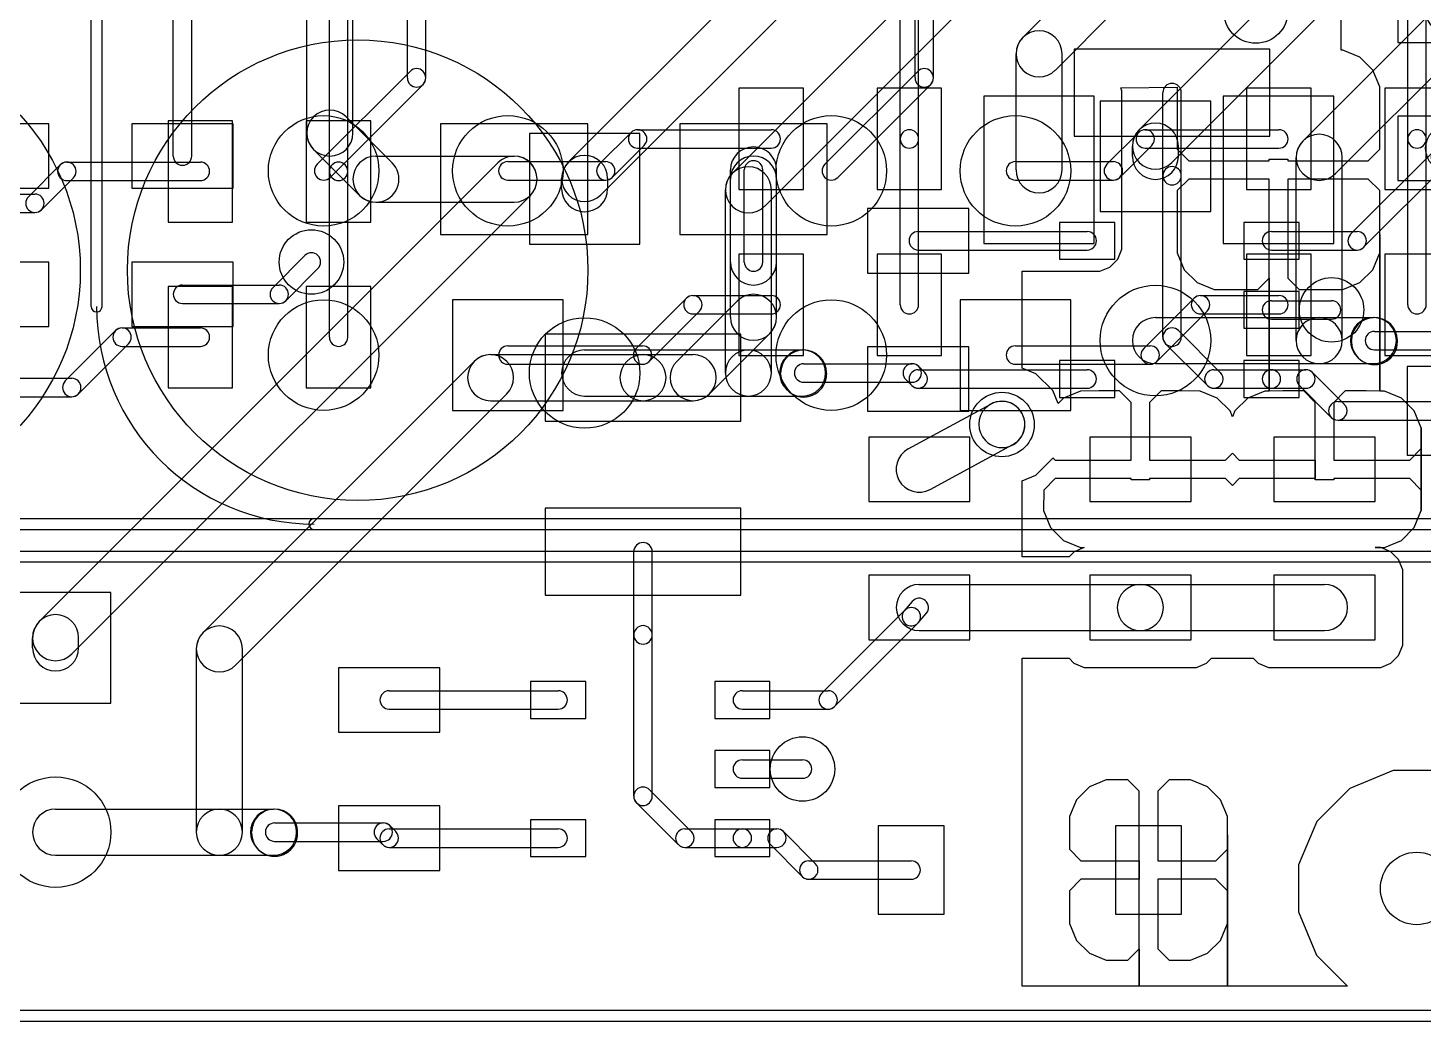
# Model space of a CAD drawing. Header units: millimetres. Extents: x 50 to 240, y -107 to -8.
# Drawn here: x 170.05 to 189.29, y -107.25 to -93.56 of the extents above; entities that cross this region are included whole.
import ezdxf

# ---------------------------------------------------------------- set-up
doc = ezdxf.new("R2010")
doc.units = ezdxf.units.MM
doc.layers.get('0').update_dxf_attribs({"lineweight": 25, "true_color": 0xffffff})
doc.layers.add('BLACK', color=27, linetype='Continuous', true_color=0x333333)

# ---------------------------------------------------------------- blocks, each defined once
blk = doc.blocks.new('PWR-BLK-02-F_Cu')
at = {"layer": 'BLACK'}
for p, q in [((94.925, -92.4), (94.925, -73)), ((95.075, -92.4), (95.075, -73)), ((134.327, -82.0889), (134.327, -76.2795)), ((134.327, -82.0889), (134.327, -76.2795)), ((120.065, -83.232), (120.065, -79.676)), ((120.7, -83.232), (120.7, -79.676)), ((118.223, -83.5495), (118.223, -81.1365)), ((118.477, -83.5495), (118.477, -81.1365)), ((129.936, -81.9145), (130.775, -81.0755)), ((113.08, -90.09), (113.08, -81.5175)), ((113.334, -90.09), (113.334, -81.5175)), ((130.386, -82.3635), (131.225, -81.5245)), ((129.844, -83.74), (129.844, -82.139)), ((130.479, -83.74), (130.479, -82.139)), ((134.351, -82.0889), (134.327, -82.0889)), ((134.351, -82.0889), (134.327, -82.0889)), ((134.584, -82.1854), (134.351, -82.0889)), ((134.584, -82.1854), (134.351, -82.0889)), ((134.763, -82.3638), (134.584, -82.1854)), ((134.763, -82.3638), (134.584, -82.1854)), ((134.86, -82.5971), (134.763, -82.3638)), ((134.86, -82.5971), (134.763, -82.3638)), ((130.923, -82.724), (129.399, -82.724)), ((129.399, -82.724), (129.399, -84.756)), ((130.923, -84.756), (130.923, -82.724)), ((131.288, -82.6101), (132.066, -82.6013)), ((131.288, -82.6101), (132.066, -82.6013)), ((131.304, -82.6485), (131.288, -82.6101)), ((131.304, -82.6485), (131.288, -82.6101)), ((131.304, -84.6805), (131.304, -82.6485)), ((131.304, -84.6805), (131.304, -82.6485)), ((132.066, -82.6013), (132.066, -82.8498)), ((132.066, -82.6013), (132.066, -82.8498)), ((134.225, -82.724), (132.701, -82.724)), ((132.701, -82.724), (132.701, -84.756)), ((134.225, -84.756), (134.225, -82.724)), ((134.86, -82.8498), (134.86, -82.5971)), ((134.86, -82.8498), (134.86, -82.5971)), ((132.066, -82.8498), (132.066, -83.4543)), ((132.066, -82.8498), (132.066, -83.4543)), ((134.86, -83.4543), (134.86, -82.8498)), ((134.86, -83.4543), (134.86, -82.8498)), ((116.509, -83.105), (115.112, -83.105)), ((116.509, -83.994), (116.509, -83.105)), ((119.049, -83.105), (117.652, -83.105)), ((117.652, -83.105), (117.652, -83.994)), ((119.049, -83.994), (119.049, -83.105)), ((121.242, -83.6425), (120.607, -83.0075)), ((123.938, -83.105), (121.906, -83.105)), ((121.906, -83.105), (121.906, -84.629)), ((123.938, -84.629), (123.938, -83.105)), ((127.24, -83.105), (125.208, -83.105)), ((125.208, -83.105), (125.208, -84.629)), ((127.24, -84.629), (127.24, -83.105)), ((120.792, -84.0915), (120.157, -83.4565)), ((132.066, -83.4543), (132.225, -83.613)), ((132.066, -83.4543), (132.225, -83.613)), ((134.701, -83.613), (134.86, -83.4543)), ((134.701, -83.613), (134.86, -83.4543)), ((116.375, -89.9645), (122.697, -83.6425)), ((121.017, -83.5495), (122.922, -83.5495)), ((132.225, -83.613), (133.336, -83.613)), ((132.225, -83.613), (133.336, -83.613)), ((133.336, -83.613), (133.336, -83.593)), ((133.336, -83.593), (133.59, -83.593)), ((133.336, -83.613), (133.336, -83.593)), ((133.336, -83.593), (133.59, -83.593)), ((133.59, -83.593), (133.59, -83.613)), ((133.59, -83.593), (133.59, -83.613)), ((133.59, -83.613), (134.701, -83.613)), ((133.59, -83.613), (134.701, -83.613)), ((125.907, -85.01), (125.907, -83.74)), ((125.907, -85.772), (125.907, -83.867)), ((126.097, -85.01), (126.097, -83.74)), ((126.351, -85.01), (126.351, -83.74)), ((126.542, -85.01), (126.542, -83.74)), ((126.542, -85.772), (126.542, -83.867)), ((132.225, -83.867), (132.066, -84.0258)), ((132.225, -83.867), (132.066, -84.0258)), ((133.336, -83.867), (132.225, -83.867)), ((133.336, -83.867), (132.225, -83.867)), ((133.336, -85.2323), (133.336, -83.867)), ((133.336, -85.2323), (133.336, -83.867)), ((134.701, -83.867), (133.59, -83.867)), ((133.59, -83.867), (133.59, -85.2323)), ((134.701, -83.867), (133.59, -83.867)), ((133.59, -83.867), (133.59, -85.2323)), ((134.86, -84.0258), (134.701, -83.867)), ((134.86, -84.0258), (134.701, -83.867)), ((115.112, -83.994), (116.509, -83.994)), ((117.652, -83.994), (119.049, -83.994)), ((132.066, -84.0258), (132.066, -84.6302)), ((132.066, -84.0258), (132.066, -84.6302)), ((134.86, -84.6302), (134.86, -84.0258)), ((134.86, -84.6302), (134.86, -84.0258)), ((116.825, -90.4135), (123.147, -84.0915)), ((121.017, -84.1845), (122.922, -84.1845)), ((121.906, -84.629), (123.938, -84.629)), ((125.208, -84.629), (127.24, -84.629)), ((132.066, -84.6302), (132.066, -84.8829)), ((132.066, -84.6302), (132.066, -84.8829)), ((134.86, -86.7881), (134.86, -84.6302)), ((134.86, -84.8829), (134.86, -84.6302)), ((134.86, -84.6302), (134.86, -86.7881)), ((134.86, -86.7881), (134.86, -84.6302)), ((134.86, -84.8829), (134.86, -84.6302)), ((134.86, -84.6302), (134.86, -86.7881)), ((129.399, -84.756), (130.923, -84.756)), ((131.246, -84.9721), (131.304, -84.8321)), ((131.246, -84.9721), (131.304, -84.8321)), ((131.304, -84.8321), (131.304, -84.6805)), ((131.304, -84.8321), (131.304, -84.6805)), ((132.701, -84.756), (134.225, -84.756)), ((116.509, -85.01), (115.112, -85.01)), ((116.509, -85.899), (116.509, -85.01)), ((119.049, -85.01), (117.652, -85.01)), ((117.652, -85.01), (117.652, -85.899)), ((119.049, -85.899), (119.049, -85.01)), ((119.594, -85.3647), (120.038, -84.9202)), ((131.139, -85.0792), (131.246, -84.9721)), ((131.139, -85.0792), (131.246, -84.9721)), ((132.066, -84.8829), (132.163, -85.1162)), ((132.066, -84.8829), (132.163, -85.1162)), ((134.763, -85.1162), (134.86, -84.8829)), ((134.763, -85.1162), (134.86, -84.8829)), ((119.773, -85.5443), (120.218, -85.0998)), ((129.927, -86.4712), (129.927, -85.1371)), ((129.927, -85.1371), (130.998, -85.1371)), ((129.927, -86.4712), (129.927, -85.1371)), ((129.927, -85.1371), (130.998, -85.1371)), ((130.998, -85.1371), (131.139, -85.0792)), ((130.998, -85.1371), (131.139, -85.0792)), ((132.163, -85.1162), (132.342, -85.2946)), ((132.163, -85.1162), (132.342, -85.2946)), ((134.584, -85.2946), (134.763, -85.1162)), ((134.584, -85.2946), (134.763, -85.1162)), ((118.35, -85.3275), (119.684, -85.3275)), ((132.342, -85.2946), (132.575, -85.3911)), ((132.342, -85.2946), (132.575, -85.3911)), ((132.575, -85.3911), (133.177, -85.391)), ((132.575, -85.3911), (133.177, -85.391)), ((133.177, -85.391), (133.336, -85.2323)), ((133.177, -85.391), (133.336, -85.2323)), ((133.336, -86.7881), (133.336, -85.2323)), ((133.336, -85.2323), (133.336, -86.7881)), ((133.336, -86.7881), (133.336, -85.2323)), ((133.336, -85.2323), (133.336, -86.7881)), ((133.59, -85.2323), (133.749, -85.391)), ((133.59, -85.2323), (133.749, -85.391)), ((133.749, -85.391), (134.351, -85.3911)), ((133.749, -85.391), (134.351, -85.3911)), ((134.351, -85.3911), (134.584, -85.2946)), ((134.351, -85.3911), (134.584, -85.2946)), ((118.35, -85.5815), (119.684, -85.5815)), ((125.167, -86.3795), (125.999, -85.5475)), ((115.112, -85.899), (116.509, -85.899)), ((117.652, -85.899), (119.049, -85.899)), ((125.617, -86.8285), (126.449, -85.9965)), ((126.05, -86.004), (123.35, -86.004)), ((123.35, -86.004), (123.35, -87.204)), ((126.05, -87.204), (126.05, -86.004)), ((122.373, -86.3795), (118.633, -90.1195)), ((122.598, -86.2865), (124.7, -86.2865)), ((124.7, -86.2865), (125.392, -86.2865)), ((130.118, -86.5506), (129.927, -86.4712)), ((130.118, -86.5506), (129.927, -86.4712)), ((130.35, -86.783), (130.118, -86.5506)), ((130.35, -86.783), (130.118, -86.5506)), ((122.823, -86.8285), (119.083, -90.5685)), ((122.598, -86.9215), (124.7, -86.9215)), ((124.7, -86.9215), (125.392, -86.9215)), ((130.424, -86.9608), (130.35, -86.783)), ((130.424, -86.9608), (130.35, -86.783)), ((130.499, -86.885), (130.424, -86.9608)), ((130.499, -86.885), (130.424, -86.9608)), ((130.733, -86.7881), (130.499, -86.885)), ((130.733, -86.7881), (130.499, -86.885)), ((130.985, -86.7879), (130.733, -86.7881)), ((130.985, -86.7879), (130.733, -86.7881)), ((131.272, -86.788), (130.985, -86.7879)), ((131.272, -86.788), (130.985, -86.7879)), ((131.431, -86.9468), (131.272, -86.788)), ((131.431, -86.9468), (131.272, -86.788)), ((131.431, -87.7405), (131.431, -86.9468)), ((131.431, -87.7405), (131.431, -86.9468)), ((131.844, -86.788), (131.685, -86.9468)), ((131.844, -86.788), (131.685, -86.9468)), ((131.685, -86.9468), (131.685, -87.7405)), ((131.685, -86.9468), (131.685, -87.7405)), ((132.131, -86.7879), (131.844, -86.788)), ((132.131, -86.7879), (131.844, -86.788)), ((132.383, -86.7881), (132.131, -86.7879)), ((132.383, -86.7881), (132.131, -86.7879)), ((132.617, -86.885), (132.383, -86.7881)), ((132.617, -86.885), (132.383, -86.7881)), ((132.795, -87.0638), (132.617, -86.885)), ((132.795, -87.0638), (132.617, -86.885)), ((133.039, -86.885), (132.861, -87.0638)), ((133.039, -86.885), (132.861, -87.0638)), ((133.273, -86.7881), (133.039, -86.885)), ((133.273, -86.7881), (133.039, -86.885)), ((133.336, -86.7881), (133.273, -86.7881)), ((133.336, -86.7881), (133.273, -86.7881)), ((133.525, -86.7879), (133.336, -86.7881)), ((133.525, -86.7879), (133.336, -86.7881)), ((133.812, -86.788), (133.525, -86.7879)), ((133.812, -86.788), (133.525, -86.7879)), ((133.971, -86.9468), (133.812, -86.788)), ((133.971, -86.9468), (133.812, -86.788)), ((133.971, -87.7405), (133.971, -86.9468)), ((133.971, -87.7405), (133.971, -86.9468)), ((134.384, -86.788), (134.225, -86.9468)), ((134.384, -86.788), (134.225, -86.9468)), ((134.225, -86.9468), (134.225, -87.7405)), ((134.225, -86.9468), (134.225, -87.7405)), ((134.671, -86.7879), (134.384, -86.788)), ((134.671, -86.7879), (134.384, -86.788)), ((134.86, -86.7881), (134.671, -86.7879)), ((134.86, -86.7881), (134.671, -86.7879)), ((134.923, -86.7881), (134.86, -86.7881)), ((134.923, -86.7881), (134.86, -86.7881)), ((135.157, -86.885), (134.923, -86.7881)), ((135.157, -86.885), (134.923, -86.7881)), ((135.335, -87.0638), (135.157, -86.885)), ((135.335, -87.0638), (135.157, -86.885)), ((128.358, -87.5876), (129.497, -86.9694)), ((129.872, -87.023), (129.875, -87.0255)), ((132.828, -87.1433), (132.795, -87.0638)), ((132.828, -87.1433), (132.795, -87.0638)), ((132.861, -87.0638), (132.828, -87.1433)), ((132.861, -87.0638), (132.828, -87.1433)), ((135.432, -87.2972), (135.335, -87.0638)), ((135.432, -87.2972), (135.335, -87.0638)), ((123.35, -87.204), (126.05, -87.204)), ((135.432, -88.4378), (135.432, -87.2972)), ((135.432, -87.5818), (135.432, -87.2972)), ((135.432, -87.2972), (135.432, -88.4378)), ((135.432, -88.4378), (135.432, -87.2972)), ((135.432, -87.5818), (135.432, -87.2972)), ((135.432, -87.2972), (135.432, -88.4378)), ((129.209, -87.423), (127.812, -87.423)), ((127.812, -87.423), (127.812, -88.312)), ((128.661, -88.1456), (129.799, -87.5274)), ((129.209, -88.312), (129.209, -87.423)), ((129.423, -87.472), (129.425, -87.4745)), ((132.257, -87.423), (130.86, -87.423)), ((130.86, -87.423), (130.86, -88.312)), ((132.257, -88.312), (132.257, -87.423)), ((134.797, -87.423), (133.4, -87.423)), ((133.4, -87.423), (133.4, -88.312)), ((134.797, -88.312), (134.797, -87.423)), ((106.285, -89.248), (106.285, -87.55)), ((106.539, -89.248), (106.539, -87.55)), ((130.117, -87.9502), (130.349, -87.7182)), ((130.117, -87.9502), (130.349, -87.7182)), ((130.349, -87.7182), (130.353, -87.7101)), ((130.349, -87.7182), (130.353, -87.7101)), ((130.353, -87.7101), (130.383, -87.7405)), ((130.353, -87.7101), (130.383, -87.7405)), ((132.733, -87.7405), (132.828, -87.6453)), ((132.733, -87.7405), (132.828, -87.6453)), ((132.828, -87.6453), (132.923, -87.7405)), ((132.828, -87.6453), (132.923, -87.7405)), ((135.273, -87.7405), (135.432, -87.5818)), ((135.273, -87.7405), (135.432, -87.5818)), ((130.383, -87.7405), (131.431, -87.7405)), ((130.383, -87.7405), (131.431, -87.7405)), ((131.685, -87.7405), (132.733, -87.7405)), ((131.685, -87.7405), (132.733, -87.7405)), ((132.923, -87.7405), (133.971, -87.7405)), ((132.923, -87.7405), (133.971, -87.7405)), ((133.971, -87.9945), (133.971, -87.7405)), ((133.971, -87.7405), (133.971, -87.9945)), ((133.971, -87.9945), (133.971, -87.7405)), ((133.971, -87.7405), (133.971, -87.9945)), ((134.225, -87.7405), (135.273, -87.7405)), ((134.225, -87.7405), (135.273, -87.7405)), ((129.927, -88.0287), (130.117, -87.9502)), ((129.927, -88.0287), (130.117, -87.9502)), ((129.927, -89.074), (129.927, -88.0287)), ((129.927, -89.074), (129.927, -88.0287)), ((130.383, -87.9945), (130.225, -88.1533)), ((130.383, -87.9945), (130.225, -88.1533)), ((131.431, -87.9945), (130.383, -87.9945)), ((131.431, -87.9945), (130.383, -87.9945)), ((131.431, -88.0145), (131.431, -87.9945)), ((131.431, -88.0145), (131.431, -87.9945)), ((131.685, -88.0145), (131.431, -88.0145)), ((131.685, -88.0145), (131.431, -88.0145)), ((132.733, -87.9945), (131.685, -87.9945)), ((131.685, -87.9945), (131.685, -88.0145)), ((132.733, -87.9945), (131.685, -87.9945)), ((131.685, -87.9945), (131.685, -88.0145)), ((132.828, -88.0898), (132.733, -87.9945)), ((132.828, -88.0898), (132.733, -87.9945)), ((132.923, -87.9945), (132.828, -88.0898)), ((132.923, -87.9945), (132.828, -88.0898)), ((133.971, -87.9945), (132.923, -87.9945)), ((133.971, -87.9945), (132.923, -87.9945)), ((133.971, -88.0145), (133.971, -87.9945)), ((133.971, -88.0145), (133.971, -87.9945)), ((134.225, -88.0145), (133.971, -88.0145)), ((134.225, -88.0145), (133.971, -88.0145)), ((135.273, -87.9945), (134.225, -87.9945)), ((134.225, -87.9945), (134.225, -88.0145)), ((135.273, -87.9945), (134.225, -87.9945)), ((134.225, -87.9945), (134.225, -88.0145)), ((135.432, -88.1533), (135.273, -87.9945)), ((135.432, -88.1533), (135.273, -87.9945)), ((130.225, -88.1533), (130.224, -88.4378)), ((130.225, -88.1533), (130.224, -88.4378)), ((135.432, -88.4378), (135.432, -88.1533)), ((135.432, -88.4378), (135.432, -88.1533)), ((126.05, -88.404), (123.35, -88.404)), ((123.35, -88.404), (123.35, -89.604)), ((126.05, -89.604), (126.05, -88.404)), ((127.812, -88.312), (129.209, -88.312)), ((130.224, -88.4378), (130.321, -88.6712)), ((130.224, -88.4378), (130.321, -88.6712)), ((130.86, -88.312), (132.257, -88.312)), ((133.4, -88.312), (134.797, -88.312)), ((135.335, -88.6712), (135.432, -88.4378)), ((135.335, -88.6712), (135.432, -88.4378)), ((130.321, -88.6712), (130.499, -88.85)), ((130.321, -88.6712), (130.499, -88.85)), ((135.157, -88.85), (135.335, -88.6712)), ((135.157, -88.85), (135.335, -88.6712)), ((130.499, -88.85), (130.733, -88.9469)), ((130.499, -88.85), (130.733, -88.9469)), ((134.923, -88.9469), (135.157, -88.85)), ((134.923, -88.9469), (135.157, -88.85)), ((124.573, -90.15), (124.573, -89.004)), ((124.827, -90.15), (124.827, -89.004)), ((130.575, -89.074), (129.927, -89.074)), ((130.575, -89.074), (129.927, -89.074)), ((130.644, -89.0048), (130.575, -89.074)), ((130.644, -89.0048), (130.575, -89.074)), ((130.784, -88.9469), (130.644, -89.0048)), ((130.784, -88.9469), (130.644, -89.0048)), ((130.733, -88.9469), (130.784, -88.9469)), ((130.733, -88.9469), (130.784, -88.9469)), ((130.784, -88.9469), (130.784, -88.9469)), ((130.784, -88.9469), (130.784, -88.9469)), ((134.797, -88.947), (134.923, -88.9469)), ((134.797, -88.947), (134.923, -88.9469)), ((134.873, -88.9471), (134.797, -88.947)), ((134.873, -88.9471), (134.797, -88.947)), ((135.013, -89.0052), (134.873, -88.9471)), ((135.013, -89.0052), (134.873, -88.9471)), ((135.12, -89.1125), (135.013, -89.0052)), ((135.12, -89.1125), (135.013, -89.0052)), ((106.322, -89.1582), (105.04, -90.4402)), ((135.178, -89.2525), (135.12, -89.1125)), ((135.178, -89.2525), (135.12, -89.1125)), ((135.178, -90.1415), (135.178, -89.2525)), ((135.178, -90.1415), (135.178, -89.2525)), ((106.502, -89.3378), (105.22, -90.6198)), ((111.746, -89.3915), (110.857, -89.3915)), ((110.857, -89.3915), (110.857, -90.7885)), ((111.746, -90.7885), (111.746, -89.3915)), ((113.651, -89.3915), (112.762, -89.3915)), ((112.762, -89.3915), (112.762, -90.7885)), ((113.651, -90.7885), (113.651, -89.3915)), ((129.209, -89.328), (127.812, -89.328)), ((127.812, -89.328), (127.812, -90.217)), ((128.51, -89.455), (131.558, -89.455)), ((129.209, -90.217), (129.209, -89.328)), ((132.257, -89.328), (130.86, -89.328)), ((130.86, -89.328), (130.86, -90.217)), ((131.558, -89.455), (134.098, -89.455)), ((132.257, -90.217), (132.257, -89.328)), ((134.797, -89.328), (133.4, -89.328)), ((133.4, -89.328), (133.4, -90.217)), ((134.797, -90.217), (134.797, -89.328)), ((117.362, -89.568), (115.838, -89.568)), ((115.838, -89.568), (115.838, -91.092)), ((117.362, -91.092), (117.362, -89.568)), ((123.35, -89.604), (126.05, -89.604)), ((127.163, -90.9577), (128.31, -89.8102)), ((128.304, -89.817), (128.414, -89.6895)), ((109.37, -90.0002), (108.93, -90.4402)), ((109.46, -89.963), (111.302, -89.963)), ((127.342, -91.1373), (128.49, -89.9898)), ((128.496, -89.983), (128.606, -89.8555)), ((109.55, -90.1798), (109.11, -90.6198)), ((109.46, -90.217), (111.302, -90.217)), ((113.08, -92.376), (113.08, -90.09)), ((113.334, -92.376), (113.334, -90.09)), ((116.283, -90.33), (116.283, -90.189)), ((116.918, -90.33), (116.918, -90.189)), ((124.573, -92.376), (124.573, -90.15)), ((124.827, -92.376), (124.827, -90.15)), ((127.812, -90.217), (129.209, -90.217)), ((128.51, -90.09), (131.558, -90.09)), ((130.86, -90.217), (132.257, -90.217)), ((131.558, -90.09), (134.098, -90.09)), ((133.4, -90.217), (134.797, -90.217)), ((135.177, -90.2931), (135.178, -90.1415)), ((135.177, -90.2931), (135.178, -90.1415)), ((107.67, -90.403), (109.02, -90.403)), ((118.541, -92.87), (118.541, -90.344)), ((119.176, -92.87), (119.176, -90.344)), ((135.119, -90.4331), (135.177, -90.2931)), ((135.119, -90.4331), (135.177, -90.2931)), ((121.899, -90.603), (120.502, -90.603)), ((120.502, -90.603), (120.502, -91.492)), ((121.899, -91.492), (121.899, -90.603)), ((129.927, -94.9948), (129.927, -90.471)), ((129.927, -90.471), (130.575, -90.471)), ((129.927, -94.9948), (129.927, -90.471)), ((129.927, -90.471), (130.575, -90.471)), ((130.575, -90.471), (130.643, -90.5398)), ((130.575, -90.471), (130.643, -90.5398)), ((130.643, -90.5398), (130.783, -90.5979)), ((130.643, -90.5398), (130.783, -90.5979)), ((130.783, -90.5979), (130.935, -90.5981)), ((130.783, -90.5979), (130.935, -90.5981)), ((130.935, -90.5981), (132.332, -90.5981)), ((130.935, -90.5981), (132.332, -90.5981)), ((132.332, -90.5981), (132.472, -90.5402)), ((132.332, -90.5981), (132.472, -90.5402)), ((132.472, -90.5402), (132.541, -90.471)), ((132.472, -90.5402), (132.541, -90.471)), ((132.541, -90.471), (133.115, -90.471)), ((132.541, -90.471), (133.115, -90.471)), ((133.115, -90.471), (133.183, -90.5398)), ((133.115, -90.471), (133.183, -90.5398)), ((133.183, -90.5398), (133.323, -90.5979)), ((133.183, -90.5398), (133.323, -90.5979)), ((133.323, -90.5979), (133.475, -90.5981)), ((133.323, -90.5979), (133.475, -90.5981)), ((133.475, -90.5981), (134.872, -90.5981)), ((133.475, -90.5981), (134.872, -90.5981)), ((134.872, -90.5981), (135.012, -90.5402)), ((134.872, -90.5981), (135.012, -90.5402)), ((135.012, -90.5402), (135.119, -90.4331)), ((135.012, -90.5402), (135.119, -90.4331)), ((107.67, -90.657), (109.02, -90.657)), ((110.857, -90.7885), (111.746, -90.7885)), ((112.762, -90.7885), (113.651, -90.7885)), ((123.911, -90.7935), (123.149, -90.7935)), ((123.149, -90.7935), (123.149, -91.3015)), ((123.911, -91.3015), (123.911, -90.7935)), ((126.451, -90.7935), (125.689, -90.7935)), ((125.689, -90.7935), (125.689, -91.3015)), ((126.451, -91.3015), (126.451, -90.7935)), ((121.2, -90.9205), (123.53, -90.9205)), ((126.07, -90.9205), (127.253, -90.9205)), ((115.838, -91.092), (117.362, -91.092)), ((121.2, -91.1745), (123.53, -91.1745)), ((126.07, -91.1745), (127.253, -91.1745)), ((123.149, -91.3015), (123.911, -91.3015)), ((125.689, -91.3015), (126.451, -91.3015)), ((120.502, -91.492), (121.899, -91.492)), ((111.746, -91.6775), (110.857, -91.6775)), ((110.857, -91.6775), (110.857, -93.0745)), ((111.746, -93.0745), (111.746, -91.6775)), ((113.651, -91.6775), (112.762, -91.6775)), ((112.762, -91.6775), (112.762, -93.0745)), ((113.651, -93.0745), (113.651, -91.6775)), ((126.451, -91.746), (125.689, -91.746)), ((125.689, -91.746), (125.689, -92.254)), ((126.451, -92.254), (126.451, -91.746)), ((126.07, -91.873), (126.9, -91.873)), ((126.07, -92.127), (126.9, -92.127)), ((131.089, -92.1473), (130.856, -92.2438)), ((131.089, -92.1473), (130.856, -92.2438)), ((131.384, -92.1474), (131.089, -92.1473)), ((131.384, -92.1474), (131.089, -92.1473)), ((131.543, -92.3062), (131.384, -92.1474)), ((131.543, -92.3062), (131.384, -92.1474)), ((131.956, -92.1474), (131.797, -92.3062)), ((131.956, -92.1474), (131.797, -92.3062)), ((132.25, -92.1473), (131.956, -92.1474)), ((132.25, -92.1473), (131.956, -92.1474)), ((132.484, -92.2438), (132.25, -92.1473)), ((132.484, -92.2438), (132.25, -92.1473)), ((135.046, -92.0187), (134.448, -92.2659)), ((135.046, -92.0187), (134.448, -92.2659)), ((135.693, -92.0193), (135.046, -92.0187)), ((135.693, -92.0193), (135.046, -92.0187)), ((108.432, -92.308), (106.908, -92.308)), ((106.908, -92.308), (106.908, -93.832)), ((108.432, -93.832), (108.432, -92.308)), ((110.132, -92.2862), (109.438, -92.9802)), ((110.222, -92.249), (111.302, -92.249)), ((125.366, -92.8627), (124.79, -92.2862)), ((125.689, -92.254), (126.451, -92.254)), ((130.856, -92.2438), (130.677, -92.4222)), ((130.856, -92.2438), (130.677, -92.4222)), ((131.543, -93.265), (131.543, -92.3062)), ((131.543, -93.265), (131.543, -92.3062)), ((131.797, -92.3062), (131.797, -93.265)), ((131.797, -92.3062), (131.797, -93.265)), ((132.662, -92.4222), (132.484, -92.2438)), ((132.662, -92.4222), (132.484, -92.2438)), ((134.448, -92.2659), (133.99, -92.7232)), ((134.448, -92.2659), (133.99, -92.7232)), ((110.312, -92.4658), (109.618, -93.1598)), ((110.222, -92.503), (111.302, -92.503)), ((121.899, -92.508), (120.502, -92.508)), ((120.502, -92.508), (120.502, -93.397)), ((121.899, -93.397), (121.899, -92.508)), ((125.187, -93.0423), (124.61, -92.4658)), ((130.677, -92.4222), (130.58, -92.6555)), ((130.677, -92.4222), (130.58, -92.6555)), ((132.759, -92.6555), (132.662, -92.4222)), ((132.759, -92.6555), (132.662, -92.4222)), ((116.6, -92.5525), (118.858, -92.5525)), ((118.858, -92.5525), (119.606, -92.5525)), ((119.831, -92.6455), (119.845, -92.6595)), ((123.911, -92.6985), (123.149, -92.6985)), ((123.149, -92.6985), (123.149, -93.2065)), ((123.911, -93.2065), (123.911, -92.6985)), ((126.451, -92.6985), (125.689, -92.6985)), ((125.689, -92.6985), (125.689, -93.2065)), ((126.451, -93.2065), (126.451, -92.6985)), ((130.58, -92.6555), (130.58, -92.9082)), ((130.58, -92.6555), (130.58, -92.9082)), ((132.76, -92.9082), (132.759, -92.6555)), ((132.76, -92.9082), (132.759, -92.6555)), ((133.99, -92.7232), (133.741, -93.321)), ((133.99, -92.7232), (133.741, -93.321)), ((119.303, -92.884), (119.303, -92.87)), ((119.62, -92.743), (121.118, -92.743)), ((119.938, -92.884), (119.938, -92.87)), ((121.2, -92.8255), (123.53, -92.8255)), ((121.29, -92.8627), (121.207, -92.7802)), ((125.277, -92.8255), (126.07, -92.8255)), ((126.07, -92.8255), (126.547, -92.8255)), ((126.636, -92.8627), (127.076, -93.3022)), ((127.944, -92.7824), (127.944, -94.0016)), ((128.853, -92.7824), (127.944, -92.7824)), ((128.853, -94.0016), (128.853, -92.7824)), ((130.58, -92.9082), (130.58, -93.1063)), ((130.58, -92.9082), (130.58, -93.1063)), ((131.215, -92.7824), (131.215, -94.0016)), ((132.124, -92.7824), (131.215, -92.7824)), ((132.124, -94.0016), (132.124, -92.7824)), ((132.759, -93.1063), (132.76, -92.9082)), ((132.759, -93.1063), (132.76, -92.9082)), ((132.76, -93.8758), (132.76, -92.9082)), ((132.76, -92.9082), (132.76, -93.8758)), ((132.76, -93.8758), (132.76, -92.9082)), ((132.76, -92.9082), (132.76, -93.8758)), ((107.67, -92.943), (109.528, -92.943)), ((110.857, -93.0745), (111.746, -93.0745)), ((112.762, -93.0745), (113.651, -93.0745)), ((119.381, -93.0945), (119.395, -93.1085)), ((119.62, -92.997), (121.118, -92.997)), ((121.11, -93.0423), (121.028, -92.9598)), ((121.2, -93.0795), (123.53, -93.0795)), ((125.277, -93.0795), (126.07, -93.0795)), ((126.07, -93.0795), (126.547, -93.0795)), ((126.457, -93.0423), (126.896, -93.4818)), ((130.58, -93.1063), (130.739, -93.265)), ((130.58, -93.1063), (130.739, -93.265)), ((132.601, -93.265), (132.759, -93.1063)), ((132.601, -93.265), (132.759, -93.1063)), ((107.67, -93.197), (109.528, -93.197)), ((116.6, -93.1875), (118.858, -93.1875)), ((118.858, -93.1875), (119.606, -93.1875)), ((123.149, -93.2065), (123.911, -93.2065)), ((125.689, -93.2065), (126.451, -93.2065)), ((126.986, -93.265), (128.398, -93.265)), ((130.739, -93.265), (131.543, -93.265)), ((130.739, -93.265), (131.543, -93.265)), ((131.543, -93.519), (131.543, -93.265)), ((131.543, -93.265), (131.543, -93.519)), ((131.543, -93.519), (131.543, -93.265)), ((131.543, -93.265), (131.543, -93.519)), ((131.797, -93.265), (132.601, -93.265)), ((131.797, -93.265), (132.601, -93.265)), ((120.502, -93.397), (121.899, -93.397)), ((133.741, -93.321), (133.741, -93.9682)), ((133.741, -93.321), (133.741, -93.9682)), ((126.986, -93.519), (128.398, -93.519)), ((130.739, -93.519), (130.58, -93.6778)), ((130.739, -93.519), (130.58, -93.6778)), ((130.58, -93.6778), (130.58, -93.8758)), ((130.58, -93.6778), (130.58, -93.8758)), ((131.543, -93.519), (130.739, -93.519)), ((131.543, -93.519), (130.739, -93.519)), ((131.543, -94.4779), (131.543, -93.519)), ((131.543, -94.4779), (131.543, -93.519)), ((132.601, -93.519), (131.797, -93.519)), ((131.797, -93.519), (131.797, -94.4779)), ((132.601, -93.519), (131.797, -93.519)), ((131.797, -93.519), (131.797, -94.4779)), ((132.759, -93.6778), (132.601, -93.519)), ((132.759, -93.6778), (132.601, -93.519)), ((132.76, -93.8758), (132.759, -93.6778)), ((132.76, -93.8758), (132.759, -93.6778)), ((106.908, -93.832), (108.432, -93.832)), ((130.58, -93.8758), (130.58, -94.1285)), ((130.58, -93.8758), (130.58, -94.1285)), ((132.759, -94.1285), (132.76, -93.8758)), ((132.759, -94.1285), (132.76, -93.8758)), ((132.76, -94.9948), (132.76, -93.8758)), ((132.76, -93.8758), (132.76, -94.9948)), ((132.76, -94.9948), (132.76, -93.8758)), ((132.76, -93.8758), (132.76, -94.9948)), ((127.944, -94.0016), (128.853, -94.0016)), ((131.215, -94.0016), (132.124, -94.0016)), ((133.741, -93.9682), (133.988, -94.5664)), ((133.741, -93.9682), (133.988, -94.5664)), ((130.58, -94.1285), (130.677, -94.3618)), ((130.58, -94.1285), (130.677, -94.3618)), ((132.662, -94.3618), (132.759, -94.1285)), ((132.662, -94.3618), (132.759, -94.1285)), ((130.677, -94.3618), (130.856, -94.5402)), ((130.677, -94.3618), (130.856, -94.5402)), ((132.484, -94.5402), (132.662, -94.3618)), ((132.484, -94.5402), (132.662, -94.3618)), ((130.856, -94.5402), (131.089, -94.6367)), ((130.856, -94.5402), (131.089, -94.6367)), ((131.089, -94.6367), (131.384, -94.6366)), ((131.089, -94.6367), (131.384, -94.6366)), ((131.384, -94.6366), (131.543, -94.4779)), ((131.384, -94.6366), (131.543, -94.4779)), ((131.543, -94.9948), (131.543, -94.4779)), ((131.543, -94.4779), (131.543, -94.9948)), ((131.543, -94.9948), (131.543, -94.4779)), ((131.543, -94.4779), (131.543, -94.9948)), ((131.797, -94.4779), (131.956, -94.6366)), ((131.797, -94.4779), (131.956, -94.6366)), ((131.956, -94.6366), (132.25, -94.6367)), ((131.956, -94.6366), (132.25, -94.6367)), ((132.25, -94.6367), (132.484, -94.5402)), ((132.25, -94.6367), (132.484, -94.5402)), ((133.988, -94.5664), (134.416, -94.9948)), ((133.988, -94.5664), (134.416, -94.9948)), ((131.543, -94.9948), (129.927, -94.9948)), ((131.543, -94.9948), (129.927, -94.9948)), ((132.76, -94.9948), (131.543, -94.9948)), ((132.76, -94.9948), (131.543, -94.9948)), ((134.416, -94.9948), (132.76, -94.9948)), ((134.416, -94.9948), (132.76, -94.9948)), ((98, -95.325), (141, -95.325)), ((98, -95.475), (141, -95.475))]:
    blk.add_line(p, q, dxfattribs=at)
for centre, radius in [((133.15, -81.55), 0.4445), ((120.128, -85.01), 0.4445), ((129.65, -87.25), 0.4445), ((98.6, -91.9), 3.175), ((105.13, -90.53), 0.762), ((107.67, -90.53), 0.762), ((126.9, -92), 0.4445), ((116.6, -92.87), 0.762), ((105.13, -93.07), 0.762), ((135.368, -93.646), 0.5)]:
    blk.add_circle(centre, radius, dxfattribs=at)
for centre, radius, start, end in [((130.161, -82.139), 0.3175, 0, 180), ((130.161, -82.139), 0.3175, 135, 315), ((120.382, -83.232), 0.3175, 45, 225), ((120.382, -83.232), 0.3175, 180, 0), ((126.224, -83.74), 0.3175, 0, 180), ((118.35, -83.5495), 0.127, 180, 0), ((121.017, -83.867), 0.3175, 90, 270), ((121.017, -83.867), 0.3175, 225, 45), ((122.922, -83.867), 0.3175, 315, 135), ((122.922, -83.867), 0.3175, 270, 90), ((126.224, -83.867), 0.3175, 0, 180), ((126.224, -83.74), 0.127, 0, 180), ((130.161, -83.74), 0.3175, 180, 0), ((120.128, -85.01), 0.127, 315, 135), ((126.224, -85.01), 0.3175, 180, 0), ((126.224, -85.01), 0.127, 180, 0), ((118.35, -85.4545), 0.127, 90, 270), ((119.684, -85.4545), 0.127, 135, 315), ((119.684, -85.4545), 0.127, 270, 90), ((126.224, -85.772), 0.3175, 315, 135), ((126.224, -85.772), 0.3175, 180, 0), ((122.598, -86.604), 0.3175, 90, 270), ((122.598, -86.604), 0.3175, 315, 135), ((124.7, -86.604), 0.3175, 90, 270), ((124.7, -86.604), 0.3175, 270, 90), ((125.392, -86.604), 0.3175, 135, 315), ((125.392, -86.604), 0.3175, 270, 90), ((129.648, -87.2475), 0.3175, 45, 225), ((129.648, -87.2484), 0.3175, 298.5, 118.5), ((129.65, -87.25), 0.3175, 225, 45), ((128.509, -87.8666), 0.3175, 118.5, 298.5), ((124.7, -89.004), 0.127, 0, 180), ((106.412, -89.248), 0.127, 180, 0), ((106.412, -89.248), 0.127, 315, 135), ((128.51, -89.7725), 0.3175, 90, 270), ((131.558, -89.7725), 0.3175, 90, 270), ((131.558, -89.7725), 0.3175, 270, 90), ((134.098, -89.7725), 0.3175, 270, 90), ((128.51, -89.7725), 0.127, 319.2, 139.2), ((128.4, -89.9), 0.127, 139.2, 319.2), ((128.4, -89.9), 0.127, 315, 135), ((109.46, -90.09), 0.127, 90, 270), ((109.46, -90.09), 0.127, 315, 135), ((111.302, -90.09), 0.127, 270, 90), ((113.207, -90.09), 0.127, 0, 180), ((116.6, -90.189), 0.3175, 0, 180), ((116.6, -90.189), 0.3175, 135, 315), ((118.858, -90.344), 0.3175, 0, 180), ((124.7, -90.15), 0.127, 0, 180), ((113.207, -90.09), 0.127, 180, 0), ((118.858, -90.344), 0.3175, 135, 315), ((124.7, -90.15), 0.127, 180, 0), ((107.67, -90.53), 0.127, 90, 270), ((109.02, -90.53), 0.127, 270, 90), ((116.6, -90.33), 0.3175, 180, 0), ((105.13, -90.53), 0.127, 135, 315), ((109.02, -90.53), 0.127, 135, 315), ((121.2, -91.0475), 0.127, 90, 270), ((123.53, -91.0475), 0.127, 270, 90), ((126.07, -91.0475), 0.127, 90, 270), ((127.253, -91.0475), 0.127, 135, 315), ((127.253, -91.0475), 0.127, 270, 90), ((126.07, -92), 0.127, 90, 270), ((126.9, -92), 0.127, 270, 90), ((110.222, -92.376), 0.127, 90, 270), ((110.222, -92.376), 0.127, 315, 135), ((111.302, -92.376), 0.127, 270, 90), ((124.7, -92.376), 0.127, 45, 225), ((95, -92.4), 0.075, 180, 0), ((98, -92.4), 3, 180, 270), ((113.207, -92.376), 0.127, 180, 0), ((124.7, -92.376), 0.127, 180, 0), ((116.6, -92.87), 0.3175, 90, 270), ((118.858, -92.87), 0.3175, 90, 270), ((118.858, -92.87), 0.3175, 270, 90), ((119.606, -92.87), 0.3175, 45, 225), ((119.62, -92.87), 0.3175, 0, 180), ((119.62, -92.884), 0.3175, 225, 45), ((119.606, -92.87), 0.3175, 270, 90), ((118.858, -92.87), 0.3175, 180, 0), ((119.62, -92.884), 0.3175, 180, 0), ((119.62, -92.87), 0.127, 90, 270), ((121.118, -92.87), 0.127, 45, 225), ((121.2, -92.9525), 0.127, 90, 270), ((121.2, -92.9525), 0.127, 225, 45), ((121.118, -92.87), 0.127, 270, 90), ((123.53, -92.9525), 0.127, 270, 90), ((125.277, -92.9525), 0.127, 90, 270), ((125.277, -92.9525), 0.127, 225, 45), ((126.07, -92.9525), 0.127, 90, 270), ((126.07, -92.9525), 0.127, 270, 90), ((126.547, -92.9525), 0.127, 45, 225), ((126.547, -92.9525), 0.127, 270, 90), ((107.67, -93.07), 0.127, 90, 270), ((109.528, -93.07), 0.127, 135, 315), ((109.528, -93.07), 0.127, 270, 90), ((126.986, -93.392), 0.127, 90, 270), ((126.986, -93.392), 0.127, 225, 45), ((128.398, -93.392), 0.127, 270, 90), ((98, -95.4), 0.075, 90, 270)]:
    blk.add_arc(centre, radius, start, end, dxfattribs=at)

msp = doc.modelspace()

# ---------------------------------------------------------------- block references
for p in [(69, -5), (76, -5), (61.129, -5.447), (53.834, -11.777)]:
    msp.add_blockref('PWR-BLK-02-F_Cu', p)

doc.saveas('drawing.dxf')
